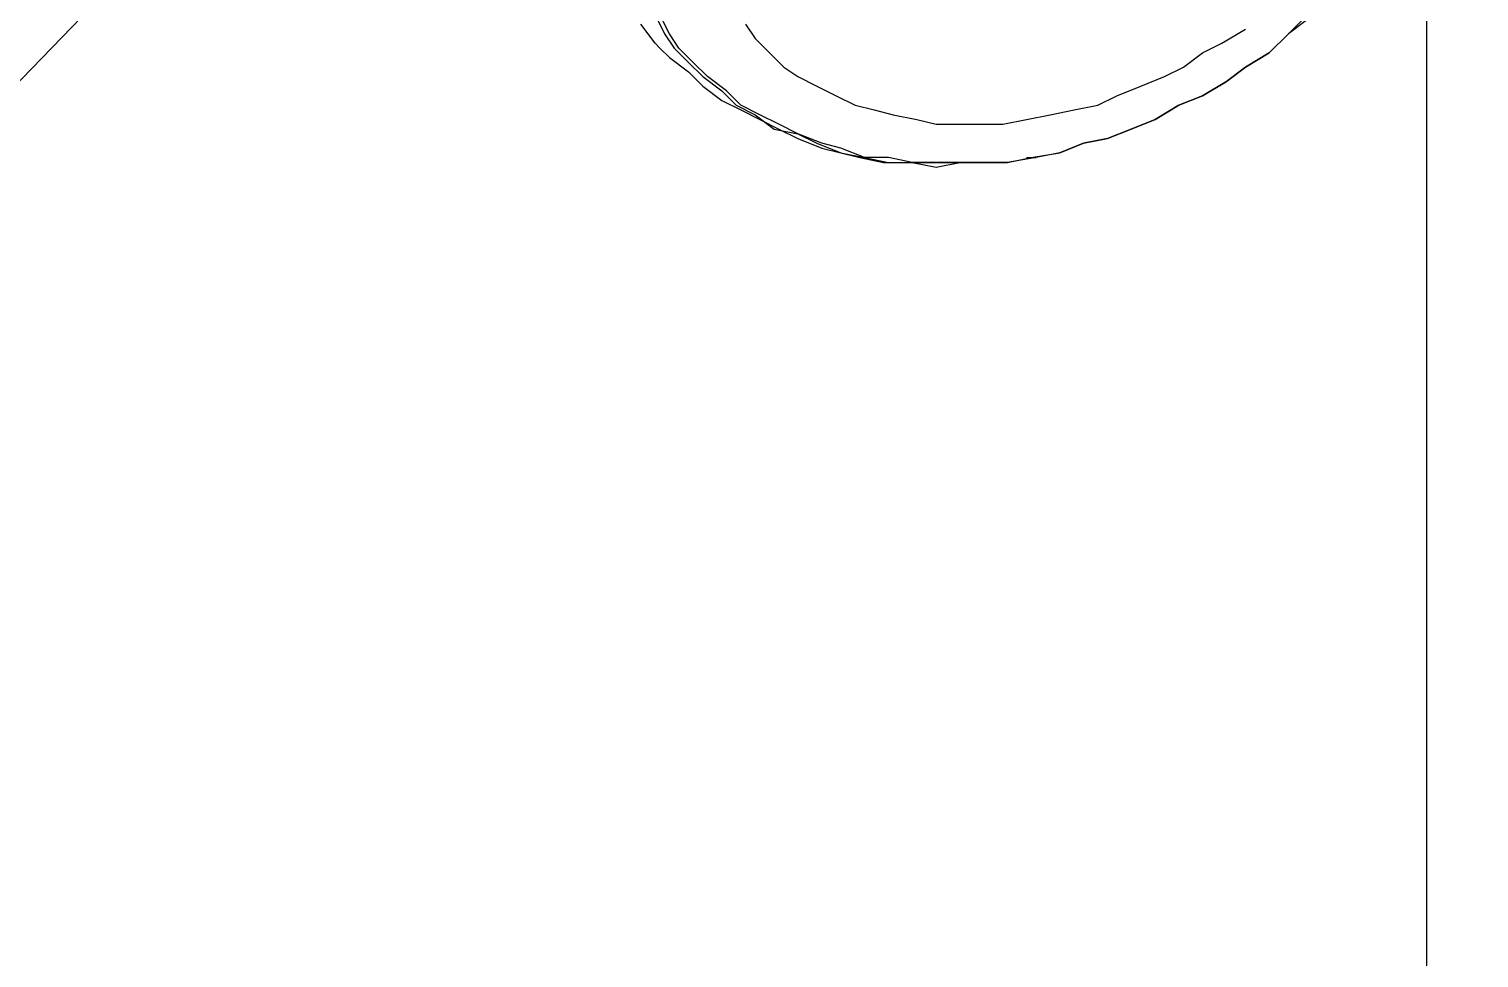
# Model space of a CAD drawing. Extents: x 3 to 592, y 5 to 207.
# Drawn here: x 213.55 to 224.3, y 58.63 to 65.51 of the extents above; entities that cross this region are included whole.
import ezdxf

# ---------------------------------------------------------------- set-up
doc = ezdxf.new("R2010")
doc.units = 0
doc.layers.get('0').update_dxf_attribs({"linetype": 'CONTINUOUS'})
picture_1 = doc.add_image_def('image2.jpg', size_in_pixel=(500, 522))
picture_2 = doc.add_image_def('image3.jpg', size_in_pixel=(600, 560))

msp = doc.modelspace()

# ---------------------------------------------------------------- linework, layer by layer
at = {"color": 7}
for points in [[(212.830833, 64.4525), (214.982778, 66.675)], [(218.228333, 65.369722), (218.193056, 65.405), (218.087222, 65.546111)], [(218.193056, 65.616667), (218.263611, 65.475556), (218.334167, 65.369722), (218.44, 65.263889), (218.545833, 65.158056), (218.686944, 65.052222), (218.792778, 64.946389), (218.933889, 64.875833), (219.075, 64.77), (219.251389, 64.734722), (219.3925, 64.664167), (219.568889, 64.593611), (219.71, 64.558333), (219.886389, 64.523056), (220.062778, 64.523056), (220.239167, 64.523056), (220.450833, 64.523056), (220.627222, 64.523056), (220.803611, 64.523056), (220.98, 64.558333), (221.191667, 64.593611), (221.368056, 64.664167), (221.544444, 64.699444), (221.720833, 64.77), (221.897222, 64.840556), (222.073611, 64.946389), (222.25, 65.016944), (222.426389, 65.122778), (222.5675, 65.228611), (222.743889, 65.334444), (222.885, 65.475556), (223.026111, 65.616667)], [(223.026111, 65.581389), (222.885, 65.475556), (222.743889, 65.334444), (222.5675, 65.228611), (222.426389, 65.122778), (222.25, 65.016944), (222.073611, 64.946389), (221.897222, 64.840556), (221.720833, 64.77), (221.544444, 64.699444), (221.368056, 64.664167), (221.191667, 64.593611), (221.015278, 64.558333), (220.803611, 64.523056), (220.627222, 64.523056), (220.450833, 64.523056), (220.274444, 64.523056), (220.098056, 64.523056), (219.921667, 64.558333), (219.745278, 64.558333), (219.568889, 64.628889), (219.427778, 64.664167), (219.251389, 64.734722), (219.110278, 64.805278), (218.969167, 64.875833), (218.828056, 64.946389), (218.722222, 65.052222), (218.581111, 65.158056), (218.475278, 65.263889), (218.369444, 65.369722), (218.298889, 65.475556), (218.228333, 65.616667)], [(218.863333, 65.546111), (218.933889, 65.440278), (219.039722, 65.334444), (219.145556, 65.228611), (219.251389, 65.158056), (219.3925, 65.0875), (219.533611, 65.016944), (219.674722, 64.946389), (219.815833, 64.911111), (219.956944, 64.875833), (220.133333, 64.840556), (220.274444, 64.805278), (220.450833, 64.805278), (220.591944, 64.805278), (220.768333, 64.805278), (220.944722, 64.840556), (221.121111, 64.875833), (221.2975, 64.911111), (221.473889, 64.946389), (221.615, 65.016944), (221.791389, 65.0875), (221.967778, 65.158056), (222.108889, 65.228611), (222.25, 65.334444), (222.391111, 65.405), (222.5675, 65.510833)], [(218.228333, 65.369722), (218.298889, 65.299167), (218.44, 65.193333), (218.545833, 65.0875), (218.686944, 64.981667), (218.828056, 64.911111), (218.969167, 64.840556), (219.110278, 64.77), (219.251389, 64.699444), (219.427778, 64.628889), (219.568889, 64.593611), (219.745278, 64.558333), (219.921667, 64.523056), (220.098056, 64.523056), (220.274444, 64.487778), (220.450833, 64.523056), (220.556667, 64.523056)], [(220.944722, 64.558333), (221.015278, 64.558333)]]:
    msp.add_lwpolyline(points, dxfattribs=at)

# ---------------------------------------------------------------- pictures from other files: only their frames are drawn
image = msp.add_image(picture_2, insert=(160.681648, 50.463991), size_in_units=(87.012, 81.44024))
image.dxf.flags = 7
image = msp.add_image(picture_1, insert=(223.91014, 48.573409), size_in_units=(72.51, 75.913938))
image.dxf.flags = 7

doc.saveas('drawing.dxf')
